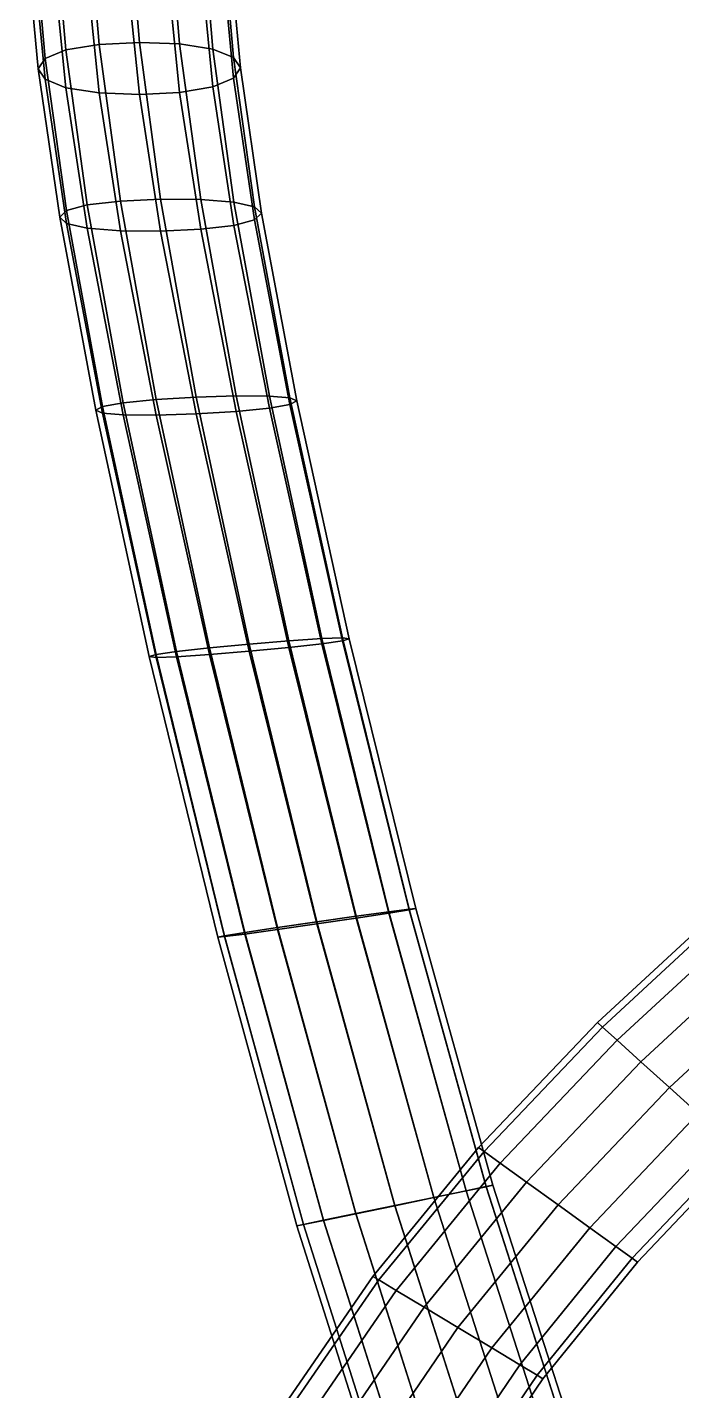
# Model space of a CAD drawing. Extents: x -69847 to 69397, y -182924 to 65597.
# Drawn here: x -3049 to 11238, y -117223 to -87453 of the extents above; entities that cross this region are included whole.
import ezdxf

# ---------------------------------------------------------------- set-up
doc = ezdxf.new("R2010")
doc.units = 0

msp = doc.modelspace()

# ---------------------------------------------------------------- linework, layer by layer
for points in [[(-2446.695313, -85172.476563, -16402.552734), (-2206.40918, -87947.25, -17081.412109), (-1479.01416, -87826.851563, -17539.419922), (-1718.786377, -85003.554688, -16851.099609)], [(-1718.786377, -85003.554688, -16851.099609), (-1479.01416, -87826.851563, -17539.419922), (-601.123657, -87783.070313, -17692.089844), (-840.275635, -84946.796875, -17000.615234)], [(-840.275635, -84946.796875, -17000.615234), (-601.123657, -87783.070313, -17692.089844), (276.766846, -87816.765625, -17539.419922), (38.235229, -85002.296875, -16851.099609)], [(38.235229, -85002.296875, -16851.099609), (276.766846, -87816.765625, -17539.419922), (1004.161743, -87928.796875, -17081.412109), (766.144165, -85170.171875, -16402.552734)], [(-2206.40918, -87947.25, -17081.412109), (-2446.695313, -85172.476563, -16402.552734), (-2898.500977, -85444.109375, -15679.892578), (-2657.895752, -88137.070313, -16343.510742)], [(1217.949707, -85441.148438, -15679.892578), (766.144165, -85170.171875, -16402.552734), (1004.161743, -87928.796875, -17081.412109), (1455.648438, -88113.429688, -16343.510742)], [(-2657.895752, -88137.070313, -16343.510742), (-2898.500977, -85444.109375, -15679.892578), (-3049.102783, -85771.648438, -14807.716797), (-2808.391357, -88363.898438, -15452.94043)], [(1368.551514, -85768.476563, -14807.716797), (1217.949707, -85441.148438, -15679.892578), (1455.648438, -88113.429688, -16343.510742), (1606.143799, -88338.53125, -15452.94043)], [(-2808.391357, -88363.898438, -15452.94043), (-3049.102783, -85771.648438, -14807.716797), (-2898.500977, -86098.976563, -13935.541016), (-2657.895752, -88589, -14562.369141)], [(1217.949707, -86096.023438, -13935.541016), (1368.551514, -85768.476563, -14807.716797), (1606.143799, -88338.53125, -15452.94043), (1455.648193, -88565.359375, -14562.369141)], [(-2657.895752, -88589, -14562.369141), (-2898.500977, -86098.976563, -13935.541016), (-2446.695313, -86369.953125, -13212.881836), (-2206.40918, -88773.632813, -13824.467773)], [(766.144165, -86367.648438, -13212.881836), (1217.949707, -86096.023438, -13935.541016), (1455.648193, -88565.359375, -14562.369141), (1004.161743, -88755.179688, -13824.467773)], [(-2206.40918, -88773.632813, -13824.467773), (-2446.695313, -86369.953125, -13212.881836), (-1718.786377, -86537.828125, -12764.333984), (-1479.01416, -88885.664063, -13366.459961)], [(-1479.01416, -88885.664063, -13366.459961), (-1718.786377, -86537.828125, -12764.333984), (-840.275635, -86593.335938, -12614.818359), (-601.123657, -88919.359375, -13213.791016)], [(-601.123657, -88919.359375, -13213.791016), (-840.275635, -86593.335938, -12614.818359), (38.235229, -86536.570313, -12764.333984), (276.766724, -88875.570313, -13366.459961)], [(276.766724, -88875.570313, -13366.459961), (38.235229, -86536.570313, -12764.333984), (766.144165, -86367.648438, -13212.881836), (1004.161743, -88755.179688, -13824.467773)], [(-1479.01416, -87826.851563, -17539.419922), (-1014.863892, -91247.773438, -17764.6875), (-138.657227, -91206.960938, -17918.068359), (-601.123657, -87783.070313, -17692.089844)], [(-601.123657, -87783.070313, -17692.089844), (-138.657227, -91206.960938, -17918.068359), (737.549316, -91213.71875, -17764.6875), (276.766846, -87816.765625, -17539.419922)], [(276.766846, -87816.765625, -17539.419922), (737.549316, -91213.71875, -17764.6875), (1463.549072, -91270.960938, -17304.544922), (1004.161743, -87928.796875, -17081.412109)], [(-1740.863525, -91333.234375, -17304.544922), (-2206.40918, -87947.25, -17081.412109), (-2657.895752, -88137.070313, -16343.510742), (-2191.484131, -91456.945313, -16563.201172)], [(-2206.40918, -87947.25, -17081.412109), (-1740.863525, -91333.234375, -17304.544922), (-1014.863892, -91247.773438, -17764.6875), (-1479.01416, -87826.851563, -17539.419922)], [(1455.648438, -88113.429688, -16343.510742), (1004.161743, -87928.796875, -17081.412109), (1463.549072, -91270.960938, -17304.544922), (1914.169434, -91377.148438, -16563.201172)], [(1606.143799, -88338.53125, -15452.94043), (1455.648438, -88113.429688, -16343.510742), (1914.169434, -91377.148438, -16563.201172), (2064.376465, -91512.96875, -15668.475586)], [(-2191.484131, -91456.945313, -16563.201172), (-2657.895752, -88137.070313, -16343.510742), (-2808.391357, -88363.898438, -15452.94043), (-2341.691162, -91598.601563, -15668.475586)], [(-2341.691162, -91598.601563, -15668.475586), (-2808.391357, -88363.898438, -15452.94043), (-2657.895752, -88589, -14562.369141), (-2191.484131, -91734.414063, -14773.750977)], [(1455.648193, -88565.359375, -14562.369141), (1606.143799, -88338.53125, -15452.94043), (2064.376465, -91512.96875, -15668.475586), (1914.169434, -91654.625, -14773.750977)], [(-2191.484131, -91734.414063, -14773.750977), (-2657.895752, -88589, -14562.369141), (-2206.40918, -88773.632813, -13824.467773), (-1740.863525, -91840.609375, -14032.408203)], [(1004.161743, -88755.179688, -13824.467773), (1455.648193, -88565.359375, -14562.369141), (1914.169434, -91654.625, -14773.750977), (1463.549072, -91778.335938, -14032.408203)], [(-1740.863525, -91840.609375, -14032.408203), (-2206.40918, -88773.632813, -13824.467773), (-1479.01416, -88885.664063, -13366.459961), (-1014.863892, -91897.851563, -13572.264648)], [(-1014.863892, -91897.851563, -13572.264648), (-1479.01416, -88885.664063, -13366.459961), (-601.123657, -88919.359375, -13213.791016), (-138.657349, -91904.601563, -13418.882813)], [(-138.657349, -91904.601563, -13418.882813), (-601.123657, -88919.359375, -13213.791016), (276.766724, -88875.570313, -13366.459961), (737.549316, -91863.796875, -13572.264648)], [(737.549316, -91863.796875, -13572.264648), (276.766724, -88875.570313, -13366.459961), (1004.161743, -88755.179688, -13824.467773), (1463.549072, -91778.335938, -14032.408203)], [(-956.404907, -95653.632813, -17114.275391), (-1740.863525, -91333.234375, -17304.544922), (-2191.484131, -91456.945313, -16563.201172), (-1405.338867, -95734.179688, -16374.800781)], [(-1740.863525, -91333.234375, -17304.544922), (-956.404907, -95653.632813, -17114.275391), (-233.122437, -95583.078125, -17573.259766), (-1014.863892, -91247.773438, -17764.6875)], [(-1014.863892, -91247.773438, -17764.6875), (-233.122437, -95583.078125, -17573.259766), (639.80481, -95530.34375, -17726.253906), (-138.657227, -91206.960938, -17918.068359)], [(-138.657227, -91206.960938, -17918.068359), (639.80481, -95530.34375, -17726.253906), (1512.731934, -95502.351563, -17573.259766), (737.549316, -91213.71875, -17764.6875)], [(737.549316, -91213.71875, -17764.6875), (1512.731934, -95502.351563, -17573.259766), (2236.014404, -95506.015625, -17114.275391), (1463.549072, -91270.960938, -17304.544922)], [(1914.169434, -91377.148438, -16563.201172), (1463.549072, -91270.960938, -17304.544922), (2236.014404, -95506.015625, -17114.275391), (2684.948242, -95545.046875, -16374.800781)], [(2064.376465, -91512.96875, -15668.475586), (1914.169434, -91377.148438, -16563.201172), (2684.948242, -95545.046875, -16374.800781), (2834.593018, -95610.28125, -15482.331055)], [(-1405.338867, -95734.179688, -16374.800781), (-2191.484131, -91456.945313, -16563.201172), (-2341.691162, -91598.601563, -15668.475586), (-1554.983643, -95813.25, -15482.331055)], [(-1554.983643, -95813.25, -15482.331055), (-2341.691162, -91598.601563, -15668.475586), (-2191.484131, -91734.414063, -14773.750977), (-1405.338867, -95878.492188, -14589.861328)], [(1463.549072, -91778.335938, -14032.408203), (1914.169434, -91654.625, -14773.750977), (2684.948242, -95689.359375, -14589.861328), (2236.014404, -95769.90625, -13850.386719)], [(1914.169434, -91654.625, -14773.750977), (2064.376465, -91512.96875, -15668.475586), (2834.593018, -95610.28125, -15482.331055), (2684.948242, -95689.359375, -14589.861328)], [(-1405.338867, -95878.492188, -14589.861328), (-2191.484131, -91734.414063, -14773.750977), (-1740.863525, -91840.609375, -14032.408203), (-956.404907, -95917.515625, -13850.386719)], [(-956.404907, -95917.515625, -13850.386719), (-1740.863525, -91840.609375, -14032.408203), (-1014.863892, -91897.851563, -13572.264648), (-233.122437, -95921.179688, -13391.402344)], [(-233.122437, -95921.179688, -13391.402344), (-1014.863892, -91897.851563, -13572.264648), (-138.657349, -91904.601563, -13418.882813), (639.804688, -95893.1875, -13238.407227)], [(639.804688, -95893.1875, -13238.407227), (-138.657349, -91904.601563, -13418.882813), (737.549316, -91863.796875, -13572.264648), (1512.731934, -95840.460938, -13391.402344)], [(1512.731934, -95840.460938, -13391.402344), (737.549316, -91863.796875, -13572.264648), (1463.549072, -91778.335938, -14032.408203), (2236.014404, -95769.90625, -13850.386719)], [(928.927612, -101005.515625, -17030.916016), (1796.553223, -100922.945313, -17183.535156), (639.80481, -95530.34375, -17726.253906), (-233.122437, -95583.078125, -17573.259766)], [(1796.553223, -100922.945313, -17183.535156), (2664.178467, -100850.8125, -17030.916016), (1512.731934, -95502.351563, -17573.259766), (639.80481, -95530.34375, -17726.253906)], [(2664.178467, -100850.8125, -17030.916016), (3383.068359, -100802.382813, -16573.060547), (2236.014404, -95506.015625, -17114.275391), (1512.731934, -95502.351563, -17573.259766)], [(2236.014404, -95506.015625, -17114.275391), (3383.068359, -100802.382813, -16573.060547), (3829.275879, -100787.828125, -15835.405273), (2684.948242, -95545.046875, -16374.800781)], [(2684.948242, -95545.046875, -16374.800781), (3829.275879, -100787.828125, -15835.405273), (3978.01123, -100805.007813, -14945.131836), (2834.593018, -95610.28125, -15482.331055)], [(-236.169556, -101150.265625, -15835.405273), (-1405.338867, -95734.179688, -16374.800781), (-1554.983643, -95813.25, -15482.331055), (-384.905396, -101193.960938, -14945.131836)], [(-384.905396, -101193.960938, -14945.131836), (-1554.983643, -95813.25, -15482.331055), (-1405.338867, -95878.492188, -14589.861328), (-236.169556, -101211.148438, -14054.857422)], [(210.037842, -101085.257813, -16573.060547), (-956.404907, -95653.632813, -17114.275391), (-1405.338867, -95734.179688, -16374.800781), (-236.169556, -101150.265625, -15835.405273)], [(210.037842, -101085.257813, -16573.060547), (928.927612, -101005.515625, -17030.916016), (-233.122437, -95583.078125, -17573.259766), (-956.404907, -95653.632813, -17114.275391)], [(1512.731934, -95840.460938, -13391.402344), (2664.178467, -100993.453125, -12859.34668), (1796.552979, -101076.023438, -12706.728516), (639.804688, -95893.1875, -13238.407227)], [(2236.014404, -95769.90625, -13850.386719), (3383.068359, -100913.710938, -13317.202148), (2664.178467, -100993.453125, -12859.34668), (1512.731934, -95840.460938, -13391.402344)], [(2684.948242, -95689.359375, -14589.861328), (3829.275879, -100848.710938, -14054.857422), (3383.068359, -100913.710938, -13317.202148), (2236.014404, -95769.90625, -13850.386719)], [(2834.593018, -95610.28125, -15482.331055), (3978.01123, -100805.007813, -14945.131836), (3829.275879, -100848.710938, -14054.857422), (2684.948242, -95689.359375, -14589.861328)], [(-236.169556, -101211.148438, -14054.857422), (-1405.338867, -95878.492188, -14589.861328), (-956.404907, -95917.515625, -13850.386719), (210.037842, -101196.585938, -13317.202148)], [(-233.122437, -95921.179688, -13391.402344), (928.927612, -101148.148438, -12859.34668), (210.037842, -101196.585938, -13317.202148), (-956.404907, -95917.515625, -13850.386719)], [(639.804688, -95893.1875, -13238.407227), (1796.552979, -101076.023438, -12706.728516), (928.927612, -101148.148438, -12859.34668), (-233.122437, -95921.179688, -13391.402344)], [(3272.316895, -106985.84375, -16433.556641), (4132.612305, -106863.039063, -16281.131836), (2664.178467, -100850.8125, -17030.916016), (1796.553223, -100922.945313, -17183.535156)], [(4132.612305, -106863.039063, -16281.131836), (4845.428711, -106764.640625, -15823.856445), (3383.068359, -100802.382813, -16573.060547), (2664.178467, -100850.8125, -17030.916016)], [(3383.068359, -100913.710938, -13317.202148), (4845.428711, -106797.625, -12572.121094), (4132.612305, -106905.296875, -12114.844727), (2664.178467, -100993.453125, -12859.34668)], [(3383.068359, -100802.382813, -16573.060547), (4845.428711, -106764.640625, -15823.856445), (5287.866699, -106708.164063, -15087.134766), (3829.275879, -100787.828125, -15835.405273)], [(3829.275879, -100848.710938, -14054.857422), (5287.866699, -106726.203125, -13308.841797), (4845.428711, -106797.625, -12572.121094), (3383.068359, -100913.710938, -13317.202148)], [(3829.275879, -100787.828125, -15835.405273), (5287.866699, -106708.164063, -15087.134766), (5435.345703, -106695.867188, -14197.988281), (3978.01123, -100805.007813, -14945.131836)], [(3978.01123, -100805.007813, -14945.131836), (5435.345703, -106695.867188, -14197.988281), (5287.866699, -106726.203125, -13308.841797), (3829.275879, -100848.710938, -14054.857422)], [(1256.766846, -107290.84375, -15087.134766), (-236.169556, -101150.265625, -15835.405273), (-384.905396, -101193.960938, -14945.131836), (1109.287598, -107321.179688, -14197.988281)], [(1109.287598, -107321.179688, -14197.988281), (-384.905396, -101193.960938, -14945.131836), (-236.169556, -101211.148438, -14054.857422), (1256.766846, -107308.882813, -13308.841797)], [(1699.20459, -107219.414063, -15823.856445), (210.037842, -101085.257813, -16573.060547), (-236.169556, -101150.265625, -15835.405273), (1256.766846, -107290.84375, -15087.134766)], [(1256.766846, -107308.882813, -13308.841797), (-236.169556, -101211.148438, -14054.857422), (210.037842, -101196.585938, -13317.202148), (1699.20459, -107252.398438, -12572.121094)], [(1699.20459, -107219.414063, -15823.856445), (2412.02124, -107111.742188, -16281.131836), (928.927612, -101005.515625, -17030.916016), (210.037842, -101085.257813, -16573.060547)], [(928.927612, -101148.148438, -12859.34668), (2412.020996, -107154.007813, -12114.844727), (1699.20459, -107252.398438, -12572.121094), (210.037842, -101196.585938, -13317.202148)], [(2412.02124, -107111.742188, -16281.131836), (3272.316895, -106985.84375, -16433.556641), (1796.553223, -100922.945313, -17183.535156), (928.927612, -101005.515625, -17030.916016)], [(1796.552979, -101076.023438, -12706.728516), (3272.316895, -107031.195313, -11962.419922), (2412.020996, -107154.007813, -12114.844727), (928.927612, -101148.148438, -12859.34668)], [(2664.178467, -100993.453125, -12859.34668), (4132.612305, -106905.296875, -12114.844727), (3272.316895, -107031.195313, -11962.419922), (1796.552979, -101076.023438, -12706.728516)], [(9401.575195, -109185.742188, -17978.796875), (9508.788086, -109282.414063, -18867.46875), (12345.058594, -106656.570313, -18867.46875), (12251.108398, -106547.726563, -17978.796875)], [(9508.788086, -109282.414063, -17090.125), (9401.575195, -109185.742188, -17978.796875), (12251.108398, -106547.726563, -17978.796875), (12345.058594, -106656.570313, -17090.125)], [(4977.43457, -113177.945313, -15639.157227), (5828.471191, -113001.890625, -15486.803711), (4132.612305, -106863.039063, -16281.131836), (3272.316895, -106985.84375, -16433.556641)], [(5828.471191, -113001.890625, -15486.803711), (6533.616211, -112856.429688, -15029.742188), (4845.428711, -106764.640625, -15823.856445), (4132.612305, -106863.039063, -16281.131836)], [(4845.428711, -106797.625, -12572.121094), (6533.616211, -112860.554688, -11779.524414), (5828.471191, -113007.171875, -11322.462891), (4132.612305, -106905.296875, -12114.844727)], [(4845.428711, -106764.640625, -15823.856445), (6533.616211, -112856.429688, -15029.742188), (6971.29248, -112766.71875, -14293.364258), (5287.866699, -106708.164063, -15087.134766)], [(5287.866699, -106726.203125, -13308.841797), (6971.29248, -112768.976563, -12515.902344), (6533.616211, -112860.554688, -11779.524414), (4845.428711, -106797.625, -12572.121094)], [(5287.866699, -106708.164063, -15087.134766), (6971.29248, -112766.71875, -14293.364258), (7117.18457, -112737.632813, -13404.633789), (5435.345703, -106695.867188, -14197.988281)], [(5435.345703, -106695.867188, -14197.988281), (7117.18457, -112737.632813, -13404.633789), (6971.29248, -112768.976563, -12515.902344), (5287.866699, -106726.203125, -13308.841797)], [(9508.788086, -109282.414063, -18867.46875), (9830.426758, -109572.429688, -19603.796875), (12626.908203, -106983.117188, -19603.796875), (12345.058594, -106656.570313, -18867.46875)], [(9830.426758, -109572.429688, -16353.796875), (9508.788086, -109282.414063, -17090.125), (12345.058594, -106656.570313, -17090.125), (12626.908203, -106983.117188, -16353.796875)], [(3421.252441, -113501.007813, -15029.742188), (4126.397461, -113354.390625, -15486.803711), (2412.02124, -107111.742188, -16281.131836), (1699.20459, -107219.414063, -15823.856445)], [(2412.020996, -107154.007813, -12114.844727), (4126.397461, -113359.671875, -11322.462891), (3421.252441, -113505.132813, -11779.524414), (1699.20459, -107252.398438, -12572.121094)], [(3272.316895, -107031.195313, -11962.419922), (4977.434082, -113183.617188, -11170.109375), (4126.397461, -113359.671875, -11322.462891), (2412.020996, -107154.007813, -12114.844727)], [(4126.397461, -113354.390625, -15486.803711), (4977.43457, -113177.945313, -15639.157227), (3272.316895, -106985.84375, -16433.556641), (2412.02124, -107111.742188, -16281.131836)], [(4132.612305, -106905.296875, -12114.844727), (5828.471191, -113007.171875, -11322.462891), (4977.434082, -113183.617188, -11170.109375), (3272.316895, -107031.195313, -11962.419922)], [(10348.623047, -110039.671875, -15896.765625), (9830.426758, -109572.429688, -16353.796875), (12626.908203, -106983.117188, -16353.796875), (13081.000977, -107509.203125, -15896.765625)], [(12626.908203, -106983.117188, -19603.796875), (9830.426758, -109572.429688, -19603.796875), (10348.623047, -110039.671875, -20060.828125), (13081.000977, -107509.203125, -20060.828125)], [(2983.576172, -113592.585938, -14293.364258), (1256.766846, -107290.84375, -15087.134766), (1109.287598, -107321.179688, -14197.988281), (2837.684082, -113623.929688, -13404.633789)], [(2837.684082, -113623.929688, -13404.633789), (1109.287598, -107321.179688, -14197.988281), (1256.766846, -107308.882813, -13308.841797), (2983.576172, -113594.84375, -12515.902344)], [(3421.252441, -113501.007813, -15029.742188), (1699.20459, -107219.414063, -15823.856445), (1256.766846, -107290.84375, -15087.134766), (2983.576172, -113592.585938, -14293.364258)], [(2983.576172, -113594.84375, -12515.902344), (1256.766846, -107308.882813, -13308.841797), (1699.20459, -107252.398438, -12572.121094), (3421.252441, -113505.132813, -11779.524414)], [(10974.032227, -110603.585938, -15744.421875), (10348.623047, -110039.671875, -15896.765625), (13081.000977, -107509.203125, -15896.765625), (13629.043945, -108144.132813, -15744.421875)], [(13081.000977, -107509.203125, -20060.828125), (10348.623047, -110039.671875, -20060.828125), (10974.032227, -110603.585938, -20213.171875), (13629.043945, -108144.132813, -20213.171875)], [(11599.441406, -111167.5, -15896.765625), (10974.032227, -110603.585938, -15744.421875), (13629.043945, -108144.132813, -15744.421875), (14177.086914, -108779.070313, -15896.765625)], [(13629.043945, -108144.132813, -20213.171875), (10974.032227, -110603.585938, -20213.171875), (11599.441406, -111167.5, -20060.828125), (14177.086914, -108779.070313, -20060.828125)], [(6804.927734, -111915.609375, -17978.796875), (6923.168457, -112000.859375, -18867.46875), (9508.788086, -109282.414063, -18867.46875), (9401.575195, -109185.742188, -17978.796875)], [(6923.168457, -112000.859375, -17090.125), (6804.927734, -111915.609375, -17978.796875), (9401.575195, -109185.742188, -17978.796875), (9508.788086, -109282.414063, -17090.125)], [(6923.168457, -112000.859375, -18867.46875), (7277.890625, -112256.585938, -19603.796875), (9830.426758, -109572.429688, -19603.796875), (9508.788086, -109282.414063, -18867.46875)], [(7277.890625, -112256.585938, -16353.796875), (6923.168457, -112000.859375, -17090.125), (9508.788086, -109282.414063, -17090.125), (9830.426758, -109572.429688, -16353.796875)], [(7849.386719, -112668.601563, -15896.765625), (7277.890625, -112256.585938, -16353.796875), (9830.426758, -109572.429688, -16353.796875), (10348.623047, -110039.671875, -15896.765625)], [(9830.426758, -109572.429688, -19603.796875), (7277.890625, -112256.585938, -19603.796875), (7849.386719, -112668.601563, -20060.828125), (10348.623047, -110039.671875, -20060.828125)], [(8539.124023, -113165.859375, -15744.421875), (7849.386719, -112668.601563, -15896.765625), (10348.623047, -110039.671875, -15896.765625), (10974.032227, -110603.585938, -15744.421875)], [(10348.623047, -110039.671875, -20060.828125), (7849.386719, -112668.601563, -20060.828125), (8539.123047, -113165.859375, -20213.171875), (10974.032227, -110603.585938, -20213.171875)], [(10974.032227, -110603.585938, -20213.171875), (8539.123047, -113165.859375, -20213.171875), (9228.860352, -113663.117188, -20060.828125), (11599.441406, -111167.5, -20060.828125)], [(9228.861328, -113663.117188, -15896.765625), (8539.124023, -113165.859375, -15744.421875), (10974.032227, -110603.585938, -15744.421875), (11599.441406, -111167.5, -15896.765625)], [(11599.441406, -111167.5, -20060.828125), (9228.860352, -113663.117188, -20060.828125), (9800.356445, -114075.125, -19603.796875), (12117.637695, -111634.742188, -19603.796875)], [(9800.357422, -114075.125, -16353.796875), (9228.861328, -113663.117188, -15896.765625), (11599.441406, -111167.5, -15896.765625), (12117.637695, -111634.742188, -16353.796875)], [(12117.637695, -111634.742188, -19603.796875), (9800.356445, -114075.125, -19603.796875), (10155.079102, -114330.859375, -18867.46875), (12439.276367, -111924.757813, -18867.46875)], [(12439.276367, -111924.757813, -17090.125), (10155.079102, -114330.859375, -17090.125), (9800.357422, -114075.125, -16353.796875), (12117.637695, -111634.742188, -16353.796875)], [(4497.431641, -114728.53125, -17978.796875), (4623.915527, -114804.601563, -18867.46875), (6923.168457, -112000.859375, -18867.46875), (6804.927734, -111915.609375, -17978.796875)], [(4623.915527, -114804.601563, -17090.125), (4497.431641, -114728.53125, -17978.796875), (6804.927734, -111915.609375, -17978.796875), (6923.168457, -112000.859375, -17090.125)], [(12439.276367, -111924.757813, -18867.46875), (10155.079102, -114330.859375, -18867.46875), (10273.319336, -114416.101563, -17978.796875), (12546.489258, -112021.429688, -17978.796875)], [(12546.489258, -112021.429688, -17978.796875), (10273.319336, -114416.101563, -17978.796875), (10155.079102, -114330.859375, -17090.125), (12439.276367, -111924.757813, -17090.125)], [(4623.915527, -114804.601563, -18867.46875), (5003.366699, -115032.828125, -19603.796875), (7277.890625, -112256.585938, -19603.796875), (6923.168457, -112000.859375, -18867.46875)], [(5003.366699, -115032.828125, -16353.796875), (4623.915527, -114804.601563, -17090.125), (6923.168457, -112000.859375, -17090.125), (7277.890625, -112256.585938, -16353.796875)], [(5614.70459, -115400.523438, -15896.765625), (5003.366699, -115032.828125, -16353.796875), (7277.890625, -112256.585938, -16353.796875), (7849.386719, -112668.601563, -15896.765625)], [(7277.890625, -112256.585938, -19603.796875), (5003.366699, -115032.828125, -19603.796875), (5614.70459, -115400.523438, -20060.828125), (7849.386719, -112668.601563, -20060.828125)], [(6352.526367, -115844.296875, -15744.421875), (5614.70459, -115400.523438, -15896.765625), (7849.386719, -112668.601563, -15896.765625), (8539.124023, -113165.859375, -15744.421875)], [(7849.386719, -112668.601563, -20060.828125), (5614.70459, -115400.523438, -20060.828125), (6352.525879, -115844.296875, -20213.171875), (8539.123047, -113165.859375, -20213.171875)], [(6533.616211, -112856.429688, -15029.742188), (8358.150391, -118541.390625, -14353.796875), (8790.125, -118424.171875, -13617.46875), (6971.29248, -112766.71875, -14293.364258)], [(6971.29248, -112768.976563, -12515.902344), (8790.125, -118424.171875, -11840.125), (8358.150391, -118541.390625, -11103.796875), (6533.616211, -112860.554688, -11779.524414)], [(6971.29248, -112766.71875, -14293.364258), (8790.125, -118424.171875, -13617.46875), (8934.116211, -118385.09375, -12728.796875), (7117.18457, -112737.632813, -13404.633789)], [(7117.18457, -112737.632813, -13404.633789), (8934.116211, -118385.09375, -12728.796875), (8790.125, -118424.171875, -11840.125), (6971.29248, -112768.976563, -12515.902344)], [(5828.471191, -113007.171875, -11322.462891), (7662.193359, -118730.242188, -10646.765625), (6822.244629, -118958.171875, -10494.421875), (4977.434082, -113183.617188, -11170.109375)], [(6822.244629, -118958.171875, -14963.171875), (7662.193359, -118730.242188, -14810.828125), (5828.471191, -113001.890625, -15486.803711), (4977.43457, -113177.945313, -15639.157227)], [(7662.193359, -118730.242188, -14810.828125), (8358.150391, -118541.390625, -14353.796875), (6533.616211, -112856.429688, -15029.742188), (5828.471191, -113001.890625, -15486.803711)], [(6533.616211, -112860.554688, -11779.524414), (8358.150391, -118541.390625, -11103.796875), (7662.193359, -118730.242188, -10646.765625), (5828.471191, -113007.171875, -11322.462891)], [(5286.338867, -119374.960938, -14353.796875), (5982.296387, -119186.109375, -14810.828125), (4126.397461, -113354.390625, -15486.803711), (3421.252441, -113501.007813, -15029.742188)], [(4126.397461, -113359.671875, -11322.462891), (5982.296387, -119186.109375, -10646.765625), (5286.338867, -119374.960938, -11103.796875), (3421.252441, -113505.132813, -11779.524414)], [(5982.296387, -119186.109375, -14810.828125), (6822.244629, -118958.171875, -14963.171875), (4977.43457, -113177.945313, -15639.157227), (4126.397461, -113354.390625, -15486.803711)], [(4977.434082, -113183.617188, -11170.109375), (6822.244629, -118958.171875, -10494.421875), (5982.296387, -119186.109375, -10646.765625), (4126.397461, -113359.671875, -11322.462891)], [(8539.123047, -113165.859375, -20213.171875), (6352.525879, -115844.296875, -20213.171875), (7090.347656, -116288.070313, -20060.828125), (9228.860352, -113663.117188, -20060.828125)], [(7090.348145, -116288.070313, -15896.765625), (6352.526367, -115844.296875, -15744.421875), (8539.124023, -113165.859375, -15744.421875), (9228.861328, -113663.117188, -15896.765625)], [(4854.364746, -119492.179688, -13617.46875), (2983.576172, -113592.585938, -14293.364258), (2837.684082, -113623.929688, -13404.633789), (4710.373535, -119531.25, -12728.796875)], [(4710.373535, -119531.25, -12728.796875), (2837.684082, -113623.929688, -13404.633789), (2983.576172, -113594.84375, -12515.902344), (4854.364746, -119492.179688, -11840.125)], [(5286.338867, -119374.960938, -14353.796875), (3421.252441, -113501.007813, -15029.742188), (2983.576172, -113592.585938, -14293.364258), (4854.364746, -119492.179688, -13617.46875)], [(4854.364746, -119492.179688, -11840.125), (2983.576172, -113594.84375, -12515.902344), (3421.252441, -113505.132813, -11779.524414), (5286.338867, -119374.960938, -11103.796875)], [(9228.860352, -113663.117188, -20060.828125), (7090.347656, -116288.070313, -20060.828125), (7701.685547, -116655.765625, -19603.796875), (9800.356445, -114075.125, -19603.796875)], [(7701.685547, -116655.765625, -16353.796875), (7090.348145, -116288.070313, -15896.765625), (9228.861328, -113663.117188, -15896.765625), (9800.357422, -114075.125, -16353.796875)], [(9800.356445, -114075.125, -19603.796875), (7701.685547, -116655.765625, -19603.796875), (8081.136719, -116883.992188, -18867.46875), (10155.079102, -114330.859375, -18867.46875)], [(10155.079102, -114330.859375, -17090.125), (8081.136719, -116883.992188, -17090.125), (7701.685547, -116655.765625, -16353.796875), (9800.357422, -114075.125, -16353.796875)], [(10155.079102, -114330.859375, -18867.46875), (8081.136719, -116883.992188, -18867.46875), (8207.621094, -116960.0625, -17978.796875), (10273.319336, -114416.101563, -17978.796875)], [(10273.319336, -114416.101563, -17978.796875), (8207.621094, -116960.0625, -17978.796875), (8081.136719, -116883.992188, -17090.125), (10155.079102, -114330.859375, -17090.125)], [(2510.621338, -117615.804688, -17976.193359), (2642.284668, -117685.898438, -18864.865234), (4623.915527, -114804.601563, -18867.46875), (4497.431641, -114728.53125, -17978.796875)], [(2642.284668, -117685.898438, -17087.521484), (2510.621338, -117615.804688, -17976.193359), (4497.431641, -114728.53125, -17978.796875), (4623.915527, -114804.601563, -17090.125)], [(2642.284668, -117685.898438, -18864.865234), (3037.273926, -117896.179688, -19601.193359), (5003.366699, -115032.828125, -19603.796875), (4623.915527, -114804.601563, -18867.46875)], [(3037.273926, -117896.179688, -16351.192383), (2642.284668, -117685.898438, -17087.521484), (4623.915527, -114804.601563, -17090.125), (5003.366699, -115032.828125, -16353.796875)], [(3673.645508, -118234.96875, -15894.161133), (3037.273926, -117896.179688, -16351.192383), (5003.366699, -115032.828125, -16353.796875), (5614.70459, -115400.523438, -15896.765625)], [(5003.366699, -115032.828125, -19603.796875), (3037.273926, -117896.179688, -19601.193359), (3673.645508, -118234.96875, -20058.224609), (5614.70459, -115400.523438, -20060.828125)], [(4441.680664, -118643.851563, -15741.817383), (3673.645508, -118234.96875, -15894.161133), (5614.70459, -115400.523438, -15896.765625), (6352.526367, -115844.296875, -15744.421875)], [(5614.70459, -115400.523438, -20060.828125), (3673.645508, -118234.96875, -20058.224609), (4441.680176, -118643.851563, -20210.568359), (6352.525879, -115844.296875, -20213.171875)], [(6352.525879, -115844.296875, -20213.171875), (4441.680176, -118643.851563, -20210.568359), (5209.715332, -119052.726563, -20058.224609), (7090.347656, -116288.070313, -20060.828125)], [(5209.715332, -119052.726563, -15894.161133), (4441.680664, -118643.851563, -15741.817383), (6352.526367, -115844.296875, -15744.421875), (7090.348145, -116288.070313, -15896.765625)], [(5846.086914, -119391.515625, -16351.192383), (5209.715332, -119052.726563, -15894.161133), (7090.348145, -116288.070313, -15896.765625), (7701.685547, -116655.765625, -16353.796875)], [(7090.347656, -116288.070313, -20060.828125), (5209.715332, -119052.726563, -20058.224609), (5846.086914, -119391.515625, -19601.193359), (7701.685547, -116655.765625, -19603.796875)], [(7701.685547, -116655.765625, -19603.796875), (5846.086914, -119391.515625, -19601.193359), (6241.076172, -119601.796875, -18864.865234), (8081.136719, -116883.992188, -18867.46875)], [(8081.136719, -116883.992188, -17090.125), (6241.076172, -119601.796875, -17087.521484), (5846.086914, -119391.515625, -16351.192383), (7701.685547, -116655.765625, -16353.796875)], [(8081.136719, -116883.992188, -18867.46875), (6241.076172, -119601.796875, -18864.865234), (6372.739746, -119671.890625, -17976.193359), (8207.621094, -116960.0625, -17978.796875)], [(8207.621094, -116960.0625, -17978.796875), (6372.739746, -119671.890625, -17976.193359), (6241.076172, -119601.796875, -17087.521484), (8081.136719, -116883.992188, -17090.125)]]:
    msp.add_3dface(points)

doc.saveas('drawing.dxf')
